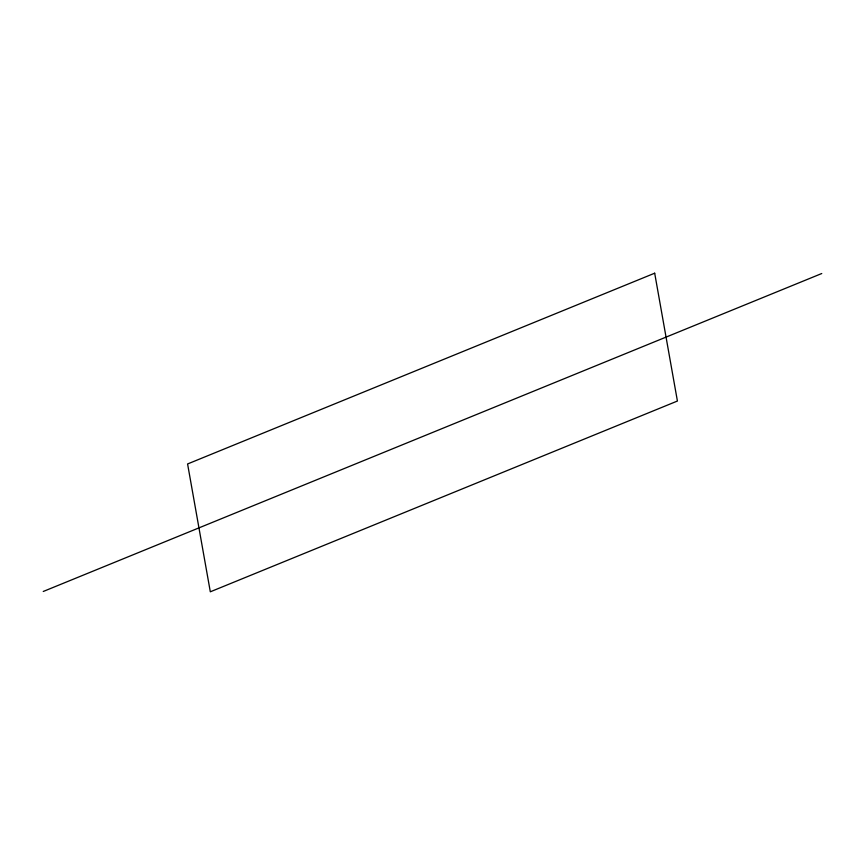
<?xml version="1.0" encoding="UTF-8"?>
<svg xmlns="http://www.w3.org/2000/svg" width="865" height="865" viewBox="0 0 865 865"><rect width="100%" height="100%" fill="white"/><g stroke="black" fill="none" stroke-linecap="round" stroke-linejoin="round"><path stroke-width="1.3" d="M43.25 591.476L821.75 273.524M654.686 273.199L187.586 463.964L210.314 591.801L677.414 401.036L654.686 273.199"/></g></svg>
